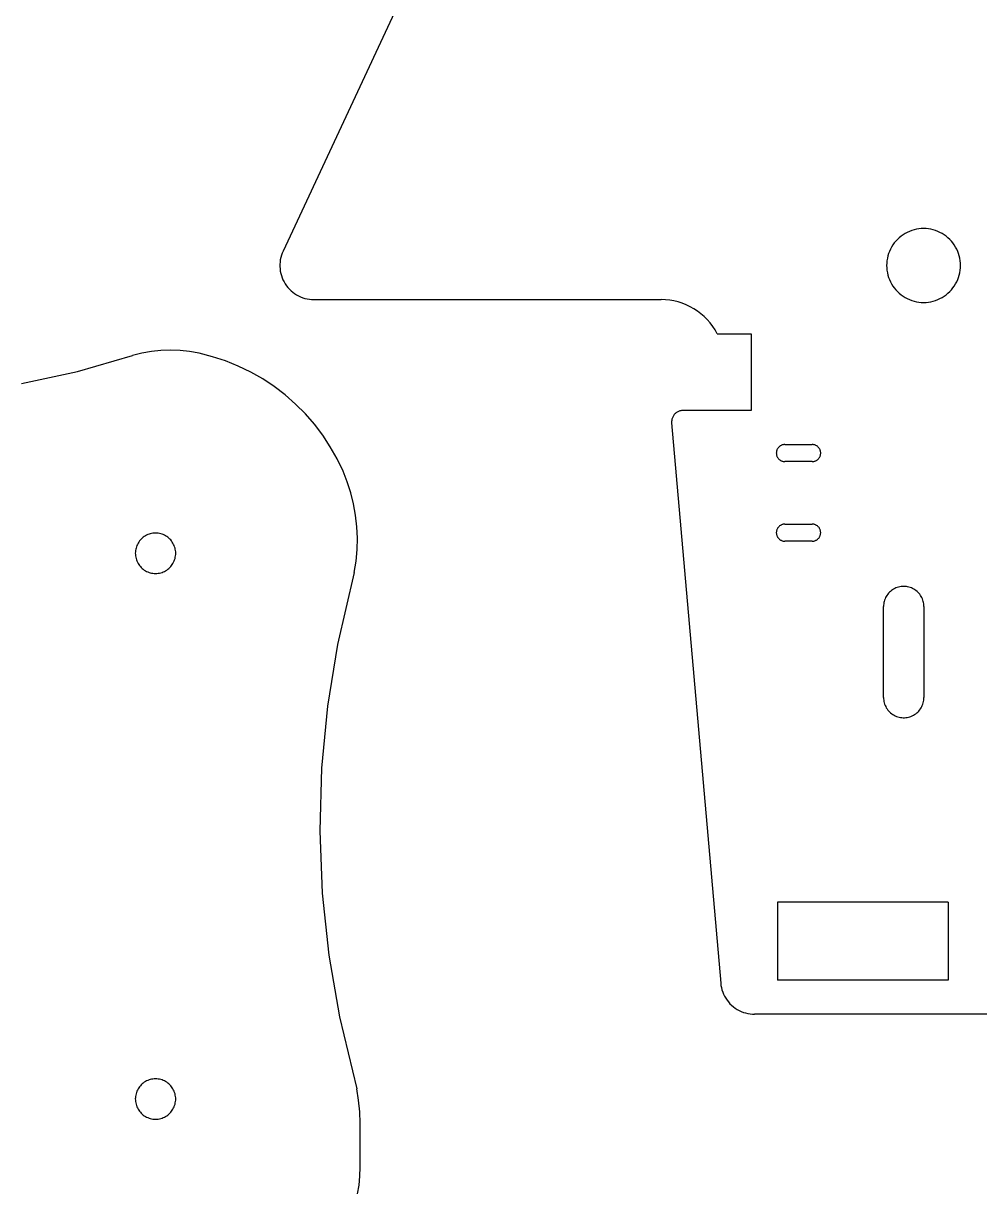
# Model space of a CAD drawing. Extents: x -22.1 to 21.9, y -13.2 to 13.2.
# Drawn here: x 9.909 to 13.219, y -3.482 to 0.571 of the extents above; entities that cross this region are included whole.
import ezdxf

# ---------------------------------------------------------------- set-up
doc = ezdxf.new("R2010")
doc.units = 0
doc.header["$MEASUREMENT"] = 0
doc.layers.get('0').update_dxf_attribs({"linetype": 'CONTINUOUS'})

msp = doc.modelspace()

# ---------------------------------------------------------------- linework, layer by layer
for p, q in [((11.6791, 1.6501), (10.8081, -0.2178)), ((12.9546, -0.1613), (12.9478, -0.1662)), ((12.9617, -0.1569), (12.9546, -0.1613)), ((12.9691, -0.1529), (12.9617, -0.1569)), ((12.9767, -0.1495), (12.9691, -0.1529)), ((12.9845, -0.1465), (12.9767, -0.1495)), ((12.9925, -0.1441), (12.9845, -0.1465)), ((13.0007, -0.1422), (12.9925, -0.1441)), ((13.0089, -0.1408), (13.0007, -0.1422)), ((13.0173, -0.14), (13.0089, -0.1408)), ((13.0256, -0.1397), (13.0173, -0.14)), ((13.034, -0.14), (13.0256, -0.1397)), ((13.0423, -0.1408), (13.034, -0.14)), ((13.0506, -0.1422), (13.0423, -0.1408)), ((13.0588, -0.1441), (13.0506, -0.1422)), ((13.0668, -0.1465), (13.0588, -0.1441)), ((13.0746, -0.1495), (13.0668, -0.1465)), ((13.0822, -0.1529), (13.0746, -0.1495)), ((13.0896, -0.1569), (13.0822, -0.1529)), ((13.0967, -0.1613), (13.0896, -0.1569)), ((13.1035, -0.1662), (13.0967, -0.1613)), ((12.9193, -0.1966), (12.9148, -0.2037)), ((12.9241, -0.1898), (12.9193, -0.1966)), ((12.9294, -0.1833), (12.9241, -0.1898)), ((12.9352, -0.1772), (12.9294, -0.1833)), ((12.9413, -0.1715), (12.9352, -0.1772)), ((12.9478, -0.1662), (12.9413, -0.1715)), ((13.11, -0.1715), (13.1035, -0.1662)), ((13.1161, -0.1772), (13.11, -0.1715)), ((13.1218, -0.1833), (13.1161, -0.1772)), ((13.1272, -0.1898), (13.1218, -0.1833)), ((13.132, -0.1966), (13.1272, -0.1898)), ((13.1365, -0.2037), (13.132, -0.1966)), ((10.8003, -0.2401), (10.7987, -0.2479)), ((10.8024, -0.2325), (10.8003, -0.2401)), ((10.805, -0.225), (10.8024, -0.2325)), ((10.8081, -0.2178), (10.805, -0.225)), ((12.9001, -0.2427), (12.8988, -0.251)), ((12.9021, -0.2346), (12.9001, -0.2427)), ((12.9045, -0.2266), (12.9021, -0.2346)), ((12.9074, -0.2187), (12.9045, -0.2266)), ((12.9109, -0.2111), (12.9074, -0.2187)), ((12.9148, -0.2037), (12.9109, -0.2111)), ((13.1404, -0.2111), (13.1365, -0.2037)), ((13.1439, -0.2187), (13.1404, -0.2111)), ((13.1468, -0.2266), (13.1439, -0.2187)), ((13.1492, -0.2346), (13.1468, -0.2266)), ((13.1511, -0.2427), (13.1492, -0.2346)), ((13.1525, -0.251), (13.1511, -0.2427)), ((10.7976, -0.2557), (10.7971, -0.2636)), ((10.7971, -0.2636), (10.7971, -0.2715)), ((10.7971, -0.2715), (10.7976, -0.2793)), ((10.7987, -0.2479), (10.7976, -0.2557)), ((10.7976, -0.2793), (10.7986, -0.2872)), ((12.898, -0.2593), (12.8977, -0.2677)), ((12.8977, -0.2677), (12.898, -0.2761)), ((12.8988, -0.251), (12.898, -0.2593)), ((12.898, -0.2761), (12.8988, -0.2844)), ((13.1533, -0.2593), (13.1525, -0.251)), ((13.1525, -0.2844), (13.1533, -0.2761)), ((13.1536, -0.2677), (13.1533, -0.2593)), ((13.1533, -0.2761), (13.1536, -0.2677)), ((10.7986, -0.2872), (10.8002, -0.2949)), ((10.8002, -0.2949), (10.8023, -0.3025)), ((10.8023, -0.3025), (10.8048, -0.31)), ((10.8048, -0.31), (10.8079, -0.3173)), ((10.8079, -0.3173), (10.8115, -0.3243)), ((12.8988, -0.2844), (12.9001, -0.2926)), ((12.9001, -0.2926), (12.9021, -0.3008)), ((12.9021, -0.3008), (12.9045, -0.3088)), ((12.9045, -0.3088), (12.9074, -0.3166)), ((12.9074, -0.3166), (12.9109, -0.3243)), ((13.1404, -0.3243), (13.1439, -0.3166)), ((13.1439, -0.3166), (13.1468, -0.3088)), ((13.1468, -0.3088), (13.1492, -0.3008)), ((13.1492, -0.3008), (13.1511, -0.2926)), ((13.1511, -0.2926), (13.1525, -0.2844)), ((10.8115, -0.3243), (10.8155, -0.3311)), ((10.8155, -0.3311), (10.82, -0.3377)), ((10.82, -0.3377), (10.8249, -0.3439)), ((10.8249, -0.3439), (10.8302, -0.3497)), ((10.8302, -0.3497), (10.8358, -0.3552)), ((10.8358, -0.3552), (10.8419, -0.3603)), ((10.8419, -0.3603), (10.8482, -0.365)), ((12.9109, -0.3243), (12.9148, -0.3317)), ((12.9148, -0.3317), (12.9193, -0.3388)), ((12.9193, -0.3388), (12.9241, -0.3456)), ((12.9241, -0.3456), (12.9294, -0.352)), ((12.9294, -0.352), (12.9352, -0.3582)), ((12.9352, -0.3582), (12.9413, -0.3639)), ((12.9413, -0.3639), (12.9478, -0.3692)), ((13.1035, -0.3692), (13.11, -0.3639)), ((13.11, -0.3639), (13.1161, -0.3582)), ((13.1161, -0.3582), (13.1218, -0.352)), ((13.1218, -0.352), (13.1272, -0.3456)), ((13.1272, -0.3456), (13.132, -0.3388)), ((13.132, -0.3388), (13.1365, -0.3317)), ((13.1365, -0.3317), (13.1404, -0.3243)), ((10.8482, -0.365), (10.8549, -0.3693)), ((10.8549, -0.3693), (10.8618, -0.3731)), ((10.8618, -0.3731), (10.869, -0.3764)), ((10.869, -0.3764), (10.8763, -0.3792)), ((10.8763, -0.3792), (10.8839, -0.3816)), ((10.8839, -0.3816), (10.8916, -0.3834)), ((10.8916, -0.3834), (10.8994, -0.3847)), ((10.8994, -0.3847), (10.9072, -0.3855)), ((10.9072, -0.3855), (10.9151, -0.3858)), ((10.9151, -0.3858), (12.117, -0.3858)), ((12.1319, -0.3863), (12.117, -0.3858)), ((12.1467, -0.3878), (12.1319, -0.3863)), ((12.1615, -0.3904), (12.1467, -0.3878)), ((12.176, -0.3939), (12.1615, -0.3904)), ((12.1902, -0.3984), (12.176, -0.3939)), ((12.2041, -0.4039), (12.1902, -0.3984)), ((12.2176, -0.4103), (12.2041, -0.4039)), ((12.9478, -0.3692), (12.9546, -0.3741)), ((12.9546, -0.3741), (12.9617, -0.3785)), ((12.9617, -0.3785), (12.9691, -0.3824)), ((12.9691, -0.3824), (12.9767, -0.3859)), ((12.9767, -0.3859), (12.9845, -0.3888)), ((12.9845, -0.3888), (12.9925, -0.3913)), ((12.9925, -0.3913), (13.0007, -0.3932)), ((13.0007, -0.3932), (13.0089, -0.3945)), ((13.0089, -0.3945), (13.0173, -0.3954)), ((13.0173, -0.3954), (13.0256, -0.3956)), ((13.0256, -0.3956), (13.034, -0.3954)), ((13.034, -0.3954), (13.0423, -0.3945)), ((13.0423, -0.3945), (13.0506, -0.3932)), ((13.0506, -0.3932), (13.0588, -0.3913)), ((13.0588, -0.3913), (13.0668, -0.3888)), ((13.0668, -0.3888), (13.0746, -0.3859)), ((13.0746, -0.3859), (13.0822, -0.3824)), ((13.0822, -0.3824), (13.0896, -0.3785)), ((13.0896, -0.3785), (13.0967, -0.3741)), ((13.0967, -0.3741), (13.1035, -0.3692)), ((12.2306, -0.4176), (12.2176, -0.4103)), ((12.2431, -0.4258), (12.2306, -0.4176)), ((12.255, -0.4349), (12.2431, -0.4258)), ((12.2662, -0.4447), (12.255, -0.4349)), ((12.2768, -0.4552), (12.2662, -0.4447)), ((12.2866, -0.4665), (12.2768, -0.4552)), ((12.2956, -0.4784), (12.2866, -0.4665)), ((12.3038, -0.4909), (12.2956, -0.4784)), ((12.3111, -0.5039), (12.3038, -0.4909)), ((12.3111, -0.5039), (12.4292, -0.5039)), ((12.4292, -0.5039), (12.4292, -0.77)), ((10.3522, -0.5655), (10.3195, -0.5711)), ((10.3852, -0.5621), (10.3522, -0.5655)), ((10.4184, -0.561), (10.3852, -0.5621)), ((10.4515, -0.5623), (10.4184, -0.561)), ((10.4845, -0.5659), (10.4515, -0.5623)), ((10.5172, -0.5718), (10.4845, -0.5659)), ((10.0969, -0.6347), (10.2873, -0.5791)), ((10.3195, -0.5711), (10.2873, -0.5791)), ((10.5635, -0.5835), (10.5172, -0.5718)), ((10.609, -0.5983), (10.5635, -0.5835)), ((10.6533, -0.6162), (10.609, -0.5983)), ((9.9031, -0.6766), (10.0969, -0.6347)), ((10.6963, -0.637), (10.6533, -0.6162)), ((10.7379, -0.6606), (10.6963, -0.637)), ((10.7777, -0.687), (10.7379, -0.6606)), ((10.8157, -0.7161), (10.7777, -0.687)), ((10.8516, -0.7476), (10.8157, -0.7161)), ((10.8854, -0.7815), (10.8516, -0.7476)), ((10.9167, -0.8175), (10.8854, -0.7815)), ((12.1535, -0.805), (12.1533, -0.8076)), ((12.1533, -0.8076), (12.1533, -0.8102)), ((12.1533, -0.8102), (12.1534, -0.8128)), ((12.1539, -0.8024), (12.1535, -0.805)), ((12.1544, -0.7999), (12.1539, -0.8024)), ((12.1551, -0.7974), (12.1544, -0.7999)), ((12.156, -0.7949), (12.1551, -0.7974)), ((12.1571, -0.7925), (12.156, -0.7949)), ((12.1583, -0.7902), (12.1571, -0.7925)), ((12.1596, -0.788), (12.1583, -0.7902)), ((12.1611, -0.7858), (12.1596, -0.788)), ((12.1627, -0.7838), (12.1611, -0.7858)), ((12.1645, -0.7819), (12.1627, -0.7838)), ((12.1664, -0.7801), (12.1645, -0.7819)), ((12.1684, -0.7784), (12.1664, -0.7801)), ((12.1705, -0.7769), (12.1684, -0.7784)), ((12.1727, -0.7755), (12.1705, -0.7769)), ((12.175, -0.7742), (12.1727, -0.7755)), ((12.1774, -0.7731), (12.175, -0.7742)), ((12.1798, -0.7722), (12.1774, -0.7731)), ((12.1823, -0.7714), (12.1798, -0.7722)), ((12.1848, -0.7708), (12.1823, -0.7714)), ((12.1874, -0.7704), (12.1848, -0.7708)), ((12.19, -0.7701), (12.1874, -0.7704)), ((12.1926, -0.77), (12.19, -0.7701)), ((12.4292, -0.77), (12.1926, -0.77)), ((10.9456, -0.8556), (10.9167, -0.8175)), ((12.1534, -0.8128), (12.3231, -2.7527)), ((10.9718, -0.8956), (10.9456, -0.8556)), ((12.5323, -0.8908), (12.5306, -0.8917)), ((12.534, -0.89), (12.5323, -0.8908)), ((12.5358, -0.8893), (12.534, -0.89)), ((12.5377, -0.8888), (12.5358, -0.8893)), ((12.5396, -0.8883), (12.5377, -0.8888)), ((12.5415, -0.888), (12.5396, -0.8883)), ((12.5434, -0.8878), (12.5415, -0.888)), ((12.5453, -0.8878), (12.5434, -0.8878)), ((12.5453, -0.8878), (12.6398, -0.8878)), ((12.6417, -0.8878), (12.6398, -0.8878)), ((12.6437, -0.888), (12.6417, -0.8878)), ((12.6456, -0.8883), (12.6437, -0.888)), ((12.6475, -0.8888), (12.6456, -0.8883)), ((12.6493, -0.8893), (12.6475, -0.8888)), ((12.6511, -0.89), (12.6493, -0.8893)), ((12.6529, -0.8908), (12.6511, -0.89)), ((12.6546, -0.8917), (12.6529, -0.8908)), ((10.9953, -0.9372), (10.9718, -0.8956)), ((12.5159, -0.9154), (12.5158, -0.9173)), ((12.5158, -0.9173), (12.5159, -0.9192)), ((12.5161, -0.9134), (12.5159, -0.9154)), ((12.5159, -0.9192), (12.5161, -0.9211)), ((12.5164, -0.9115), (12.5161, -0.9134)), ((12.5161, -0.9211), (12.5164, -0.923)), ((12.5168, -0.9096), (12.5164, -0.9115)), ((12.5164, -0.923), (12.5168, -0.9249)), ((12.5174, -0.9078), (12.5168, -0.9096)), ((12.5168, -0.9249), (12.5174, -0.9268)), ((12.518, -0.906), (12.5174, -0.9078)), ((12.5174, -0.9268), (12.518, -0.9286)), ((12.5188, -0.9042), (12.518, -0.906)), ((12.518, -0.9286), (12.5188, -0.9303)), ((12.5198, -0.9025), (12.5188, -0.9042)), ((12.5188, -0.9303), (12.5198, -0.9321)), ((12.5208, -0.9009), (12.5198, -0.9025)), ((12.5219, -0.8993), (12.5208, -0.9009)), ((12.5231, -0.8978), (12.5219, -0.8993)), ((12.5244, -0.8964), (12.5231, -0.8978)), ((12.5259, -0.8951), (12.5244, -0.8964)), ((12.5274, -0.8939), (12.5259, -0.8951)), ((12.5289, -0.8927), (12.5274, -0.8939)), ((12.5306, -0.8917), (12.5289, -0.8927)), ((12.6562, -0.8927), (12.6546, -0.8917)), ((12.6578, -0.8939), (12.6562, -0.8927)), ((12.6593, -0.8951), (12.6578, -0.8939)), ((12.6607, -0.8964), (12.6593, -0.8951)), ((12.662, -0.8978), (12.6607, -0.8964)), ((12.6632, -0.8993), (12.662, -0.8978)), ((12.6644, -0.9009), (12.6632, -0.8993)), ((12.6654, -0.9025), (12.6644, -0.9009)), ((12.6663, -0.9042), (12.6654, -0.9025)), ((12.6654, -0.9321), (12.6663, -0.9303)), ((12.6671, -0.906), (12.6663, -0.9042)), ((12.6663, -0.9303), (12.6671, -0.9286)), ((12.6678, -0.9078), (12.6671, -0.906)), ((12.6671, -0.9286), (12.6678, -0.9268)), ((12.6683, -0.9096), (12.6678, -0.9078)), ((12.6678, -0.9268), (12.6683, -0.9249)), ((12.6688, -0.9115), (12.6683, -0.9096)), ((12.6683, -0.9249), (12.6688, -0.923)), ((12.6691, -0.9134), (12.6688, -0.9115)), ((12.6688, -0.923), (12.6691, -0.9211)), ((12.6693, -0.9154), (12.6691, -0.9134)), ((12.6691, -0.9211), (12.6693, -0.9192)), ((12.6693, -0.9173), (12.6693, -0.9154)), ((12.6693, -0.9192), (12.6693, -0.9173)), ((11.0159, -0.9804), (10.9953, -0.9372)), ((12.5198, -0.9321), (12.5208, -0.9337)), ((12.5208, -0.9337), (12.5219, -0.9353)), ((12.5219, -0.9353), (12.5231, -0.9368)), ((12.5231, -0.9368), (12.5244, -0.9382)), ((12.5244, -0.9382), (12.5259, -0.9395)), ((12.5259, -0.9395), (12.5274, -0.9407)), ((12.5274, -0.9407), (12.5289, -0.9418)), ((12.5289, -0.9418), (12.5306, -0.9429)), ((12.5306, -0.9429), (12.5323, -0.9438)), ((12.5323, -0.9438), (12.534, -0.9446)), ((12.534, -0.9446), (12.5358, -0.9452)), ((12.5358, -0.9452), (12.5377, -0.9458)), ((12.5377, -0.9458), (12.5396, -0.9462)), ((12.5396, -0.9462), (12.5415, -0.9466)), ((12.5415, -0.9466), (12.5434, -0.9468)), ((12.5434, -0.9468), (12.5453, -0.9468)), ((12.6398, -0.9468), (12.5453, -0.9468)), ((12.6398, -0.9468), (12.6417, -0.9468)), ((12.6417, -0.9468), (12.6437, -0.9466)), ((12.6437, -0.9466), (12.6456, -0.9462)), ((12.6456, -0.9462), (12.6475, -0.9458)), ((12.6475, -0.9458), (12.6493, -0.9452)), ((12.6493, -0.9452), (12.6511, -0.9446)), ((12.6511, -0.9446), (12.6529, -0.9438)), ((12.6529, -0.9438), (12.6546, -0.9429)), ((12.6546, -0.9429), (12.6562, -0.9418)), ((12.6562, -0.9418), (12.6578, -0.9407)), ((12.6578, -0.9407), (12.6593, -0.9395)), ((12.6593, -0.9395), (12.6607, -0.9382)), ((12.6607, -0.9382), (12.662, -0.9368)), ((12.662, -0.9368), (12.6632, -0.9353)), ((12.6632, -0.9353), (12.6644, -0.9337)), ((12.6644, -0.9337), (12.6654, -0.9321)), ((11.0306, -1.0173), (11.0159, -0.9804)), ((11.0428, -1.0551), (11.0306, -1.0173)), ((11.0524, -1.0936), (11.0428, -1.0551)), ((11.0594, -1.1327), (11.0524, -1.0936)), ((11.0637, -1.1722), (11.0594, -1.1327)), ((11.0654, -1.2119), (11.0637, -1.1722)), ((12.5228, -1.1738), (12.5216, -1.1754)), ((12.5241, -1.1724), (12.5228, -1.1738)), ((12.5255, -1.171), (12.5241, -1.1724)), ((12.527, -1.1697), (12.5255, -1.171)), ((12.5286, -1.1685), (12.527, -1.1697)), ((12.5303, -1.1675), (12.5286, -1.1685)), ((12.532, -1.1665), (12.5303, -1.1675)), ((12.5338, -1.1657), (12.532, -1.1665)), ((12.5356, -1.165), (12.5338, -1.1657)), ((12.5375, -1.1644), (12.5356, -1.165)), ((12.5394, -1.1639), (12.5375, -1.1644)), ((12.5414, -1.1636), (12.5394, -1.1639)), ((12.5434, -1.1634), (12.5414, -1.1636)), ((12.5453, -1.1634), (12.5434, -1.1634)), ((12.5453, -1.1634), (12.6398, -1.1634)), ((12.6418, -1.1634), (12.6398, -1.1634)), ((12.6438, -1.1636), (12.6418, -1.1634)), ((12.6457, -1.1639), (12.6438, -1.1636)), ((12.6476, -1.1644), (12.6457, -1.1639)), ((12.6495, -1.165), (12.6476, -1.1644)), ((12.6513, -1.1657), (12.6495, -1.165)), ((12.6531, -1.1665), (12.6513, -1.1657)), ((12.6549, -1.1675), (12.6531, -1.1665)), ((12.6565, -1.1685), (12.6549, -1.1675)), ((12.6581, -1.1697), (12.6565, -1.1685)), ((12.6596, -1.171), (12.6581, -1.1697)), ((12.661, -1.1724), (12.6596, -1.171)), ((12.6624, -1.1738), (12.661, -1.1724)), ((12.6636, -1.1754), (12.6624, -1.1738)), ((10.3172, -1.2149), (10.3141, -1.2182)), ((10.3206, -1.2117), (10.3172, -1.2149)), ((10.3241, -1.2088), (10.3206, -1.2117)), ((10.3278, -1.2062), (10.3241, -1.2088)), ((10.3317, -1.2038), (10.3278, -1.2062)), ((10.3357, -1.2016), (10.3317, -1.2038)), ((10.3399, -1.1997), (10.3357, -1.2016)), ((10.3442, -1.1981), (10.3399, -1.1997)), ((10.3485, -1.1968), (10.3442, -1.1981)), ((10.353, -1.1957), (10.3485, -1.1968)), ((10.3575, -1.195), (10.353, -1.1957)), ((10.3621, -1.1945), (10.3575, -1.195)), ((10.3666, -1.1944), (10.3621, -1.1945)), ((10.3712, -1.1945), (10.3666, -1.1944)), ((10.3758, -1.195), (10.3712, -1.1945)), ((10.3803, -1.1957), (10.3758, -1.195)), ((10.3847, -1.1968), (10.3803, -1.1957)), ((10.3891, -1.1981), (10.3847, -1.1968)), ((10.3934, -1.1997), (10.3891, -1.1981)), ((10.3975, -1.2016), (10.3934, -1.1997)), ((10.4016, -1.2038), (10.3975, -1.2016)), ((10.4055, -1.2062), (10.4016, -1.2038)), ((10.4092, -1.2088), (10.4055, -1.2062)), ((10.4127, -1.2117), (10.4092, -1.2088)), ((10.416, -1.2149), (10.4127, -1.2117)), ((10.4192, -1.2182), (10.416, -1.2149)), ((11.0644, -1.2516), (11.0654, -1.2119)), ((12.5159, -1.1899), (12.5158, -1.1919)), ((12.5158, -1.1919), (12.5158, -1.1939)), ((12.5158, -1.1939), (12.5159, -1.1958)), ((12.5162, -1.188), (12.5159, -1.1899)), ((12.5159, -1.1958), (12.5162, -1.1978)), ((12.5166, -1.186), (12.5162, -1.188)), ((12.5162, -1.1978), (12.5166, -1.1997)), ((12.5171, -1.1841), (12.5166, -1.186)), ((12.5166, -1.1997), (12.5171, -1.2016)), ((12.5178, -1.1823), (12.5171, -1.1841)), ((12.5171, -1.2016), (12.5178, -1.2035)), ((12.5185, -1.1805), (12.5178, -1.1823)), ((12.5178, -1.2035), (12.5185, -1.2053)), ((12.5194, -1.1787), (12.5185, -1.1805)), ((12.5185, -1.2053), (12.5194, -1.2071)), ((12.5204, -1.177), (12.5194, -1.1787)), ((12.5194, -1.2071), (12.5204, -1.2088)), ((12.5216, -1.1754), (12.5204, -1.177)), ((12.5204, -1.2088), (12.5216, -1.2104)), ((12.5216, -1.2104), (12.5228, -1.2119)), ((12.5228, -1.2119), (12.5241, -1.2134)), ((12.5241, -1.2134), (12.5255, -1.2148)), ((12.5255, -1.2148), (12.527, -1.2161)), ((12.6581, -1.2161), (12.6596, -1.2148)), ((12.6596, -1.2148), (12.661, -1.2134)), ((12.661, -1.2134), (12.6624, -1.2119)), ((12.6624, -1.2119), (12.6636, -1.2104)), ((12.6647, -1.177), (12.6636, -1.1754)), ((12.6636, -1.2104), (12.6647, -1.2088)), ((12.6657, -1.1787), (12.6647, -1.177)), ((12.6647, -1.2088), (12.6657, -1.2071)), ((12.6666, -1.1805), (12.6657, -1.1787)), ((12.6657, -1.2071), (12.6666, -1.2053)), ((12.6674, -1.1823), (12.6666, -1.1805)), ((12.6666, -1.2053), (12.6674, -1.2035)), ((12.668, -1.1841), (12.6674, -1.1823)), ((12.6674, -1.2035), (12.668, -1.2016)), ((12.6685, -1.186), (12.668, -1.1841)), ((12.668, -1.2016), (12.6685, -1.1997)), ((12.6689, -1.188), (12.6685, -1.186)), ((12.6685, -1.1997), (12.6689, -1.1978)), ((12.6692, -1.1899), (12.6689, -1.188)), ((12.6689, -1.1978), (12.6692, -1.1958)), ((12.6693, -1.1919), (12.6692, -1.1899)), ((12.6692, -1.1958), (12.6693, -1.1939)), ((12.6693, -1.1939), (12.6693, -1.1919)), ((10.2973, -1.2552), (10.2969, -1.2597)), ((10.2981, -1.2506), (10.2973, -1.2552)), ((10.2991, -1.2462), (10.2981, -1.2506)), ((10.3005, -1.2418), (10.2991, -1.2462)), ((10.3021, -1.2375), (10.3005, -1.2418)), ((10.304, -1.2334), (10.3021, -1.2375)), ((10.3061, -1.2293), (10.304, -1.2334)), ((10.3085, -1.2255), (10.3061, -1.2293)), ((10.3112, -1.2217), (10.3085, -1.2255)), ((10.3141, -1.2182), (10.3112, -1.2217)), ((10.4221, -1.2217), (10.4192, -1.2182)), ((10.4247, -1.2255), (10.4221, -1.2217)), ((10.4271, -1.2293), (10.4247, -1.2255)), ((10.4293, -1.2334), (10.4271, -1.2293)), ((10.4312, -1.2375), (10.4293, -1.2334)), ((10.4328, -1.2418), (10.4312, -1.2375)), ((10.4341, -1.2462), (10.4328, -1.2418)), ((10.4352, -1.2506), (10.4341, -1.2462)), ((10.4359, -1.2552), (10.4352, -1.2506)), ((10.4364, -1.2597), (10.4359, -1.2552)), ((11.0607, -1.2912), (11.0644, -1.2516)), ((12.527, -1.2161), (12.5286, -1.2172)), ((12.5286, -1.2172), (12.5303, -1.2183)), ((12.5303, -1.2183), (12.532, -1.2192)), ((12.532, -1.2192), (12.5338, -1.2201)), ((12.5338, -1.2201), (12.5356, -1.2208)), ((12.5356, -1.2208), (12.5375, -1.2214)), ((12.5375, -1.2214), (12.5394, -1.2218)), ((12.5394, -1.2218), (12.5414, -1.2221)), ((12.5414, -1.2221), (12.5434, -1.2223)), ((12.5434, -1.2223), (12.5453, -1.2224)), ((12.6398, -1.2224), (12.5453, -1.2224)), ((12.6398, -1.2224), (12.6418, -1.2223)), ((12.6418, -1.2223), (12.6438, -1.2221)), ((12.6438, -1.2221), (12.6457, -1.2218)), ((12.6457, -1.2218), (12.6476, -1.2214)), ((12.6476, -1.2214), (12.6495, -1.2208)), ((12.6495, -1.2208), (12.6513, -1.2201)), ((12.6513, -1.2201), (12.6531, -1.2192)), ((12.6531, -1.2192), (12.6549, -1.2183)), ((12.6549, -1.2183), (12.6565, -1.2172)), ((12.6565, -1.2172), (12.6581, -1.2161)), ((10.2969, -1.2597), (10.2967, -1.2643)), ((10.2967, -1.2643), (10.2969, -1.2688)), ((10.2969, -1.2688), (10.2973, -1.2734)), ((10.2973, -1.2734), (10.2981, -1.2779)), ((10.2981, -1.2779), (10.2991, -1.2824)), ((10.2991, -1.2824), (10.3005, -1.2867)), ((10.3005, -1.2867), (10.3021, -1.291)), ((10.3021, -1.291), (10.304, -1.2952)), ((10.304, -1.2952), (10.3061, -1.2992)), ((10.4271, -1.2992), (10.4293, -1.2952)), ((10.4293, -1.2952), (10.4312, -1.291)), ((10.4312, -1.291), (10.4328, -1.2867)), ((10.4328, -1.2867), (10.4341, -1.2824)), ((10.4341, -1.2824), (10.4352, -1.2779)), ((10.4352, -1.2779), (10.4359, -1.2734)), ((10.4359, -1.2734), (10.4364, -1.2688)), ((10.4365, -1.2643), (10.4364, -1.2597)), ((10.4364, -1.2688), (10.4365, -1.2643)), ((11.0544, -1.3304), (11.0607, -1.2912)), ((10.3061, -1.2992), (10.3085, -1.3031)), ((10.3085, -1.3031), (10.3112, -1.3068)), ((10.3112, -1.3068), (10.3141, -1.3104)), ((10.3141, -1.3104), (10.3172, -1.3137)), ((10.3172, -1.3137), (10.3206, -1.3168)), ((10.3206, -1.3168), (10.3241, -1.3197)), ((10.3241, -1.3197), (10.3278, -1.3224)), ((10.3278, -1.3224), (10.3317, -1.3248)), ((10.3317, -1.3248), (10.3357, -1.327)), ((10.3357, -1.327), (10.3399, -1.3288)), ((10.3399, -1.3288), (10.3442, -1.3305)), ((10.3442, -1.3305), (10.3485, -1.3318)), ((10.3485, -1.3318), (10.353, -1.3328)), ((10.353, -1.3328), (10.3575, -1.3336)), ((10.3575, -1.3336), (10.3621, -1.334)), ((10.3621, -1.334), (10.3666, -1.3342)), ((10.3666, -1.3342), (10.3712, -1.334)), ((10.3712, -1.334), (10.3758, -1.3336)), ((10.3758, -1.3336), (10.3803, -1.3328)), ((10.3803, -1.3328), (10.3847, -1.3318)), ((10.3847, -1.3318), (10.3891, -1.3305)), ((10.3891, -1.3305), (10.3934, -1.3288)), ((10.3934, -1.3288), (10.3975, -1.327)), ((10.3975, -1.327), (10.4016, -1.3248)), ((10.4016, -1.3248), (10.4055, -1.3224)), ((10.4055, -1.3224), (10.4092, -1.3197)), ((10.4092, -1.3197), (10.4127, -1.3168)), ((10.4127, -1.3168), (10.416, -1.3137)), ((10.416, -1.3137), (10.4192, -1.3104)), ((10.4192, -1.3104), (10.4221, -1.3068)), ((10.4221, -1.3068), (10.4247, -1.3031)), ((10.4247, -1.3031), (10.4271, -1.2992)), ((11.0544, -1.3304), (10.9967, -1.5799)), ((12.8941, -1.4179), (12.8922, -1.422)), ((12.8962, -1.4138), (12.8941, -1.4179)), ((12.8986, -1.41), (12.8962, -1.4138)), ((12.9013, -1.4062), (12.8986, -1.41)), ((12.9042, -1.4027), (12.9013, -1.4062)), ((12.9073, -1.3994), (12.9042, -1.4027)), ((12.9107, -1.3962), (12.9073, -1.3994)), ((12.9142, -1.3933), (12.9107, -1.3962)), ((12.9179, -1.3907), (12.9142, -1.3933)), ((12.9218, -1.3883), (12.9179, -1.3907)), ((12.9258, -1.3861), (12.9218, -1.3883)), ((12.93, -1.3842), (12.9258, -1.3861)), ((12.9343, -1.3826), (12.93, -1.3842)), ((12.9387, -1.3813), (12.9343, -1.3826)), ((12.9431, -1.3802), (12.9387, -1.3813)), ((12.9476, -1.3795), (12.9431, -1.3802)), ((12.9522, -1.3791), (12.9476, -1.3795)), ((12.9567, -1.3789), (12.9522, -1.3791)), ((12.9613, -1.3791), (12.9567, -1.3789)), ((12.9659, -1.3795), (12.9613, -1.3791)), ((12.9704, -1.3802), (12.9659, -1.3795)), ((12.9748, -1.3813), (12.9704, -1.3802)), ((12.9792, -1.3826), (12.9748, -1.3813)), ((12.9835, -1.3842), (12.9792, -1.3826)), ((12.9877, -1.3861), (12.9835, -1.3842)), ((12.9917, -1.3883), (12.9877, -1.3861)), ((12.9956, -1.3907), (12.9917, -1.3883)), ((12.9993, -1.3933), (12.9956, -1.3907)), ((13.0028, -1.3962), (12.9993, -1.3933)), ((13.0062, -1.3994), (13.0028, -1.3962)), ((13.0093, -1.4027), (13.0062, -1.3994)), ((13.0122, -1.4062), (13.0093, -1.4027)), ((13.0148, -1.41), (13.0122, -1.4062)), ((13.0173, -1.4138), (13.0148, -1.41)), ((13.0194, -1.4179), (13.0173, -1.4138)), ((13.0213, -1.422), (13.0194, -1.4179)), ((12.887, -1.4442), (12.8869, -1.4488)), ((12.8869, -1.7637), (12.8869, -1.4488)), ((12.8875, -1.4397), (12.887, -1.4442)), ((12.8882, -1.4352), (12.8875, -1.4397)), ((12.8892, -1.4307), (12.8882, -1.4352)), ((12.8906, -1.4263), (12.8892, -1.4307)), ((12.8922, -1.422), (12.8906, -1.4263)), ((13.0229, -1.4263), (13.0213, -1.422)), ((13.0242, -1.4307), (13.0229, -1.4263)), ((13.0253, -1.4352), (13.0242, -1.4307)), ((13.026, -1.4397), (13.0253, -1.4352)), ((13.0265, -1.4442), (13.026, -1.4397)), ((13.0266, -1.4488), (13.0265, -1.4442)), ((13.0266, -1.4488), (13.0266, -1.7637)), ((10.9967, -1.5799), (10.962, -1.7934)), ((12.8869, -1.7637), (12.887, -1.7684)), ((12.887, -1.7684), (12.8875, -1.7731)), ((12.8875, -1.7731), (12.8883, -1.7777)), ((12.8883, -1.7777), (12.8893, -1.7822)), ((12.8893, -1.7822), (12.8907, -1.7867)), ((13.0228, -1.7867), (13.0241, -1.7822)), ((13.0241, -1.7822), (13.0252, -1.7777)), ((13.0252, -1.7777), (13.026, -1.7731)), ((13.026, -1.7731), (13.0265, -1.7684)), ((13.0265, -1.7684), (13.0266, -1.7637)), ((10.962, -1.7934), (10.9416, -2.0088)), ((12.8907, -1.7867), (12.8924, -1.791)), ((12.8924, -1.791), (12.8944, -1.7953)), ((12.8944, -1.7953), (12.8966, -1.7994)), ((12.8966, -1.7994), (12.8991, -1.8033)), ((12.8991, -1.8033), (12.9019, -1.8071)), ((12.9019, -1.8071), (12.9049, -1.8106)), ((12.9049, -1.8106), (12.9082, -1.814)), ((12.9082, -1.814), (12.9116, -1.8171)), ((12.9116, -1.8171), (12.9153, -1.82)), ((12.9153, -1.82), (12.9191, -1.8226)), ((12.9191, -1.8226), (12.9232, -1.825)), ((12.9903, -1.825), (12.9943, -1.8226)), ((12.9943, -1.8226), (12.9982, -1.82)), ((12.9982, -1.82), (13.0019, -1.8171)), ((13.0019, -1.8171), (13.0053, -1.814)), ((13.0053, -1.814), (13.0086, -1.8106)), ((13.0086, -1.8106), (13.0116, -1.8071)), ((13.0116, -1.8071), (13.0144, -1.8033)), ((13.0144, -1.8033), (13.0169, -1.7994)), ((13.0169, -1.7994), (13.0191, -1.7953)), ((13.0191, -1.7953), (13.0211, -1.791)), ((13.0211, -1.791), (13.0228, -1.7867)), ((12.9232, -1.825), (12.9273, -1.8271)), ((12.9273, -1.8271), (12.9316, -1.829)), ((12.9316, -1.829), (12.936, -1.8305)), ((12.936, -1.8305), (12.9405, -1.8317)), ((12.9405, -1.8317), (12.9451, -1.8327)), ((12.9451, -1.8327), (12.9498, -1.8333)), ((12.9498, -1.8333), (12.9544, -1.8336)), ((12.9544, -1.8336), (12.9591, -1.8336)), ((12.9591, -1.8336), (12.9637, -1.8333)), ((12.9637, -1.8333), (12.9684, -1.8327)), ((12.9684, -1.8327), (12.9729, -1.8317)), ((12.9729, -1.8317), (12.9774, -1.8305)), ((12.9774, -1.8305), (12.9819, -1.829)), ((12.9819, -1.829), (12.9862, -1.8271)), ((12.9862, -1.8271), (12.9903, -1.825)), ((10.9416, -2.0088), (10.9355, -2.2251)), ((10.9355, -2.2251), (10.9437, -2.4413)), ((10.9437, -2.4413), (10.9662, -2.6565)), ((13.1109, -2.4724), (12.5204, -2.4724)), ((12.5204, -2.4724), (12.5204, -2.7424)), ((13.1109, -2.4724), (13.1109, -2.7424)), ((10.9662, -2.6565), (11.003, -2.8697)), ((12.3231, -2.7527), (12.3241, -2.7606)), ((13.1109, -2.7424), (12.5204, -2.7424)), ((12.3241, -2.7606), (12.3256, -2.7684)), ((12.3256, -2.7684), (12.3276, -2.7761)), ((12.3276, -2.7761), (12.3301, -2.7837)), ((12.3301, -2.7837), (12.3331, -2.791)), ((12.3331, -2.791), (12.3367, -2.7982)), ((12.3367, -2.7982), (12.3407, -2.8051)), ((12.3407, -2.8051), (12.3451, -2.8117)), ((12.3451, -2.8117), (12.35, -2.818)), ((12.35, -2.818), (12.3553, -2.8239)), ((12.3553, -2.8239), (12.361, -2.8295)), ((12.361, -2.8295), (12.367, -2.8347)), ((12.367, -2.8347), (12.3734, -2.8394)), ((11.003, -2.8697), (11.0632, -3.1188)), ((12.3734, -2.8394), (12.3801, -2.8437)), ((12.3801, -2.8437), (12.3871, -2.8476)), ((12.3871, -2.8476), (12.3943, -2.851)), ((12.3943, -2.851), (12.4017, -2.8539)), ((12.4017, -2.8539), (12.4093, -2.8562)), ((12.4093, -2.8562), (12.417, -2.8581)), ((12.417, -2.8581), (12.4249, -2.8594)), ((12.4249, -2.8594), (12.4328, -2.8602)), ((12.4328, -2.8602), (12.4408, -2.8605)), ((13.6064, -2.8605), (12.4408, -2.8605)), ((10.3061, -3.1191), (10.304, -3.1231)), ((10.3085, -3.1152), (10.3061, -3.1191)), ((10.3112, -3.1115), (10.3085, -3.1152)), ((10.3141, -3.108), (10.3112, -3.1115)), ((10.3172, -3.1046), (10.3141, -3.108)), ((10.3206, -3.1015), (10.3172, -3.1046)), ((10.3241, -3.0986), (10.3206, -3.1015)), ((10.3278, -3.0959), (10.3241, -3.0986)), ((10.3317, -3.0935), (10.3278, -3.0959)), ((10.3357, -3.0914), (10.3317, -3.0935)), ((10.3399, -3.0895), (10.3357, -3.0914)), ((10.3442, -3.0879), (10.3399, -3.0895)), ((10.3485, -3.0865), (10.3442, -3.0879)), ((10.353, -3.0855), (10.3485, -3.0865)), ((10.3575, -3.0848), (10.353, -3.0855)), ((10.3621, -3.0843), (10.3575, -3.0848)), ((10.3666, -3.0842), (10.3621, -3.0843)), ((10.3712, -3.0843), (10.3666, -3.0842)), ((10.3758, -3.0848), (10.3712, -3.0843)), ((10.3803, -3.0855), (10.3758, -3.0848)), ((10.3847, -3.0865), (10.3803, -3.0855)), ((10.3891, -3.0879), (10.3847, -3.0865)), ((10.3934, -3.0895), (10.3891, -3.0879)), ((10.3975, -3.0914), (10.3934, -3.0895)), ((10.4016, -3.0935), (10.3975, -3.0914)), ((10.4055, -3.0959), (10.4016, -3.0935)), ((10.4092, -3.0986), (10.4055, -3.0959)), ((10.4127, -3.1015), (10.4092, -3.0986)), ((10.416, -3.1046), (10.4127, -3.1015)), ((10.4192, -3.108), (10.416, -3.1046)), ((10.4221, -3.1115), (10.4192, -3.108)), ((10.4247, -3.1152), (10.4221, -3.1115)), ((10.4271, -3.1191), (10.4247, -3.1152)), ((10.4293, -3.1231), (10.4271, -3.1191)), ((11.0699, -3.1582), (11.0632, -3.1188)), ((10.2969, -3.1495), (10.2967, -3.154)), ((10.2967, -3.154), (10.2969, -3.1586)), ((10.2973, -3.1449), (10.2969, -3.1495)), ((10.2969, -3.1586), (10.2973, -3.1632)), ((10.2981, -3.1404), (10.2973, -3.1449)), ((10.2991, -3.136), (10.2981, -3.1404)), ((10.3005, -3.1316), (10.2991, -3.136)), ((10.3021, -3.1273), (10.3005, -3.1316)), ((10.304, -3.1231), (10.3021, -3.1273)), ((10.4312, -3.1273), (10.4293, -3.1231)), ((10.4328, -3.1316), (10.4312, -3.1273)), ((10.4341, -3.136), (10.4328, -3.1316)), ((10.4352, -3.1404), (10.4341, -3.136)), ((10.4359, -3.1449), (10.4352, -3.1404)), ((10.4364, -3.1495), (10.4359, -3.1449)), ((10.4359, -3.1632), (10.4364, -3.1586)), ((10.4365, -3.154), (10.4364, -3.1495)), ((10.4364, -3.1586), (10.4365, -3.154)), ((11.0739, -3.1979), (11.0699, -3.1582)), ((10.2973, -3.1632), (10.2981, -3.1677)), ((10.2981, -3.1677), (10.2991, -3.1721)), ((10.2991, -3.1721), (10.3005, -3.1765)), ((10.3005, -3.1765), (10.3021, -3.1808)), ((10.3021, -3.1808), (10.304, -3.185)), ((10.304, -3.185), (10.3061, -3.189)), ((10.3061, -3.189), (10.3085, -3.1929)), ((10.3085, -3.1929), (10.3112, -3.1966)), ((10.3112, -3.1966), (10.3141, -3.2001)), ((10.3141, -3.2001), (10.3172, -3.2035)), ((10.416, -3.2035), (10.4192, -3.2001)), ((10.4192, -3.2001), (10.4221, -3.1966)), ((10.4221, -3.1966), (10.4247, -3.1929)), ((10.4247, -3.1929), (10.4271, -3.189)), ((10.4271, -3.189), (10.4293, -3.185)), ((10.4293, -3.185), (10.4312, -3.1808)), ((10.4312, -3.1808), (10.4328, -3.1765)), ((10.4328, -3.1765), (10.4341, -3.1721)), ((10.4341, -3.1721), (10.4352, -3.1677)), ((10.4352, -3.1677), (10.4359, -3.1632)), ((11.0753, -3.2378), (11.0739, -3.1979)), ((10.3172, -3.2035), (10.3206, -3.2066)), ((10.3206, -3.2066), (10.3241, -3.2095)), ((10.3241, -3.2095), (10.3278, -3.2121)), ((10.3278, -3.2121), (10.3317, -3.2146)), ((10.3317, -3.2146), (10.3357, -3.2167)), ((10.3357, -3.2167), (10.3399, -3.2186)), ((10.3399, -3.2186), (10.3442, -3.2202)), ((10.3442, -3.2202), (10.3485, -3.2215)), ((10.3485, -3.2215), (10.353, -3.2226)), ((10.353, -3.2226), (10.3575, -3.2233)), ((10.3575, -3.2233), (10.3621, -3.2238)), ((10.3621, -3.2238), (10.3666, -3.2239)), ((10.3666, -3.2239), (10.3712, -3.2238)), ((10.3712, -3.2238), (10.3758, -3.2233)), ((10.3758, -3.2233), (10.3803, -3.2226)), ((10.3803, -3.2226), (10.3847, -3.2215)), ((10.3847, -3.2215), (10.3891, -3.2202)), ((10.3891, -3.2202), (10.3934, -3.2186)), ((10.3934, -3.2186), (10.3975, -3.2167)), ((10.3975, -3.2167), (10.4016, -3.2146)), ((10.4016, -3.2146), (10.4055, -3.2121)), ((10.4055, -3.2121), (10.4092, -3.2095)), ((10.4092, -3.2095), (10.4127, -3.2066)), ((10.4127, -3.2066), (10.416, -3.2035)), ((11.0753, -3.3903), (11.0753, -3.2378)), ((11.0743, -3.4212), (11.0753, -3.3903)), ((11.0712, -3.4519), (11.0743, -3.4212)), ((11.0662, -3.4824), (11.0712, -3.4519))]:
    msp.add_line(p, q)

doc.saveas('drawing.dxf')
